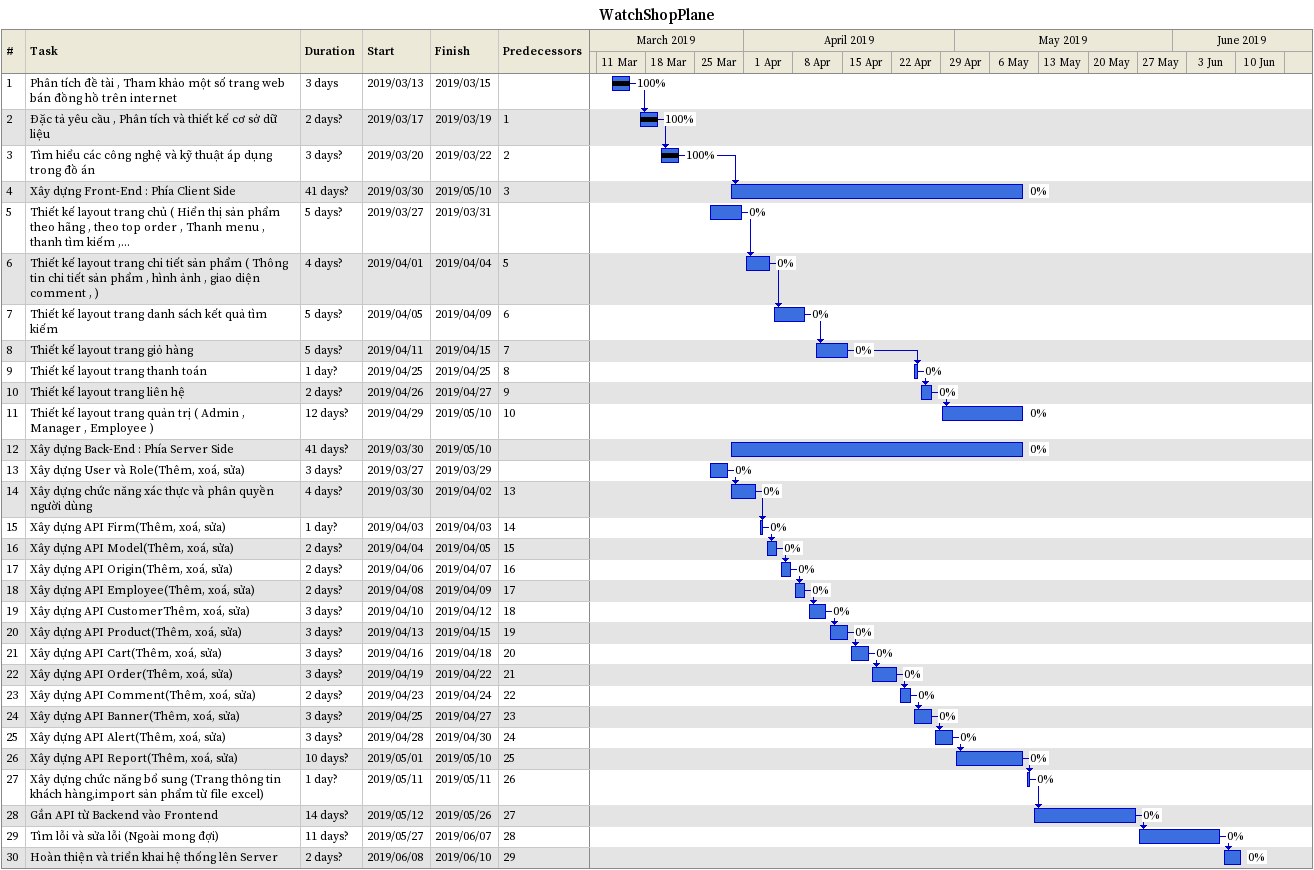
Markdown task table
WatchShopPlane

| ID | Task | Duration | Start | Finish | Predecessors | % complete |
|---|---|---|---|---|---|---|
| 1 | Phân tích đề tài , Tham khảo một số trang web bán đồng hồ trên internet | 3d | 2019-03-13 | 2019-03-15 |  | 100 |
| 2 | Đặc tả yêu cầu , Phân tích và thiết kế cơ sở dữ liệu | 2d? | 2019-03-17 | 2019-03-19 | 1 | 100 |
| 3 | Tìm hiểu các công nghệ và kỹ thuật áp dụng trong đồ án | 3d? | 2019-03-20 | 2019-03-22 | 2 | 100 |
| 4 | Xây dựng Front-End : Phía Client Side | 41d? | 2019-03-30 | 2019-05-10 | 3 | 0 |
| 5 | Thiết kế layout trang chủ ( Hiển thị sản phẩm theo hãng , theo top order , Thanh menu , thanh tìm kiếm ,… | 5d? | 2019-03-27 | 2019-03-31 |  | 0 |
| 6 | Thiết kế layout trang chi tiết sản phẩm ( Thông tin chi tiết sản phẩm , hình ảnh , giao diện comment , ) | 4d? | 2019-04-01 | 2019-04-04 | 5 | 0 |
| 7 | Thiết kế layout trang danh sách kết quả tìm kiếm | 5d? | 2019-04-05 | 2019-04-09 | 6 | 0 |
| 8 | Thiết kế layout trang giỏ hàng | 5d? | 2019-04-11 | 2019-04-15 | 7 | 0 |
| 9 | Thiết kế layout trang thanh toán | 1d? | 2019-04-25 | 2019-04-25 | 8 | 0 |
| 10 | Thiết kế layout trang liên hệ | 2d? | 2019-04-26 | 2019-04-27 | 9 | 0 |
| 11 | Thiết kế layout trang quản trị ( Admin , Manager , Employee ) | 12d? | 2019-04-29 | 2019-05-10 | 10 | 0 |
| 12 | Xây dựng Back-End : Phía Server Side | 41d? | 2019-03-30 | 2019-05-10 |  | 0 |
| 13 | Xây dựng User và Role(Thêm, xoá, sửa) | 3d? | 2019-03-27 | 2019-03-29 |  | 0 |
| 14 | Xây dựng chức năng xác thực và phân quyền người dùng | 4d? | 2019-03-30 | 2019-04-02 | 13 | 0 |
| 15 | Xây dựng API Firm(Thêm, xoá, sửa) | 1d? | 2019-04-03 | 2019-04-03 | 14 | 0 |
| 16 | Xây dựng API Model(Thêm, xoá, sửa) | 2d? | 2019-04-04 | 2019-04-05 | 15 | 0 |
| 17 | Xây dựng API Origin(Thêm, xoá, sửa) | 2d? | 2019-04-06 | 2019-04-07 | 16 | 0 |
| 18 | Xây dựng API Employee(Thêm, xoá, sửa) | 2d? | 2019-04-08 | 2019-04-09 | 17 | 0 |
| 19 | Xây dựng API CustomerThêm, xoá, sửa) | 3d? | 2019-04-10 | 2019-04-12 | 18 | 0 |
| 20 | Xây dựng API Product(Thêm, xoá, sửa) | 3d? | 2019-04-13 | 2019-04-15 | 19 | 0 |
| 21 | Xây dựng API Cart(Thêm, xoá, sửa) | 3d? | 2019-04-16 | 2019-04-18 | 20 | 0 |
| 22 | Xây dựng API Order(Thêm, xoá, sửa) | 3d? | 2019-04-19 | 2019-04-22 | 21 | 0 |
| 23 | Xây dựng API Comment(Thêm, xoá, sửa) | 2d? | 2019-04-23 | 2019-04-24 | 22 | 0 |
| 24 | Xây dựng API Banner(Thêm, xoá, sửa) | 3d? | 2019-04-25 | 2019-04-27 | 23 | 0 |
| 25 | Xây dựng API Alert(Thêm, xoá, sửa) | 3d? | 2019-04-28 | 2019-04-30 | 24 | 0 |
| 26 | Xây dựng API Report(Thêm, xoá, sửa) | 10d? | 2019-05-01 | 2019-05-10 | 25 | 0 |
| 27 | Xây dựng chức năng bổ sung (Trang thông tin khách hàng,import sản phẩm từ file excel) | 1d? | 2019-05-11 | 2019-05-11 | 26 | 0 |
| 28 | Gắn API từ Backend vào Frontend | 14d? | 2019-05-12 | 2019-05-26 | 27 | 0 |
| 29 | Tìm lỗi và sửa lỗi (Ngoài mong đợi) | 11d? | 2019-05-27 | 2019-06-07 | 28 | 0 |
| 30 | Hoàn thiện và triển khai hệ thống lên Server | 2d? | 2019-06-08 | 2019-06-10 | 29 | 0 |
